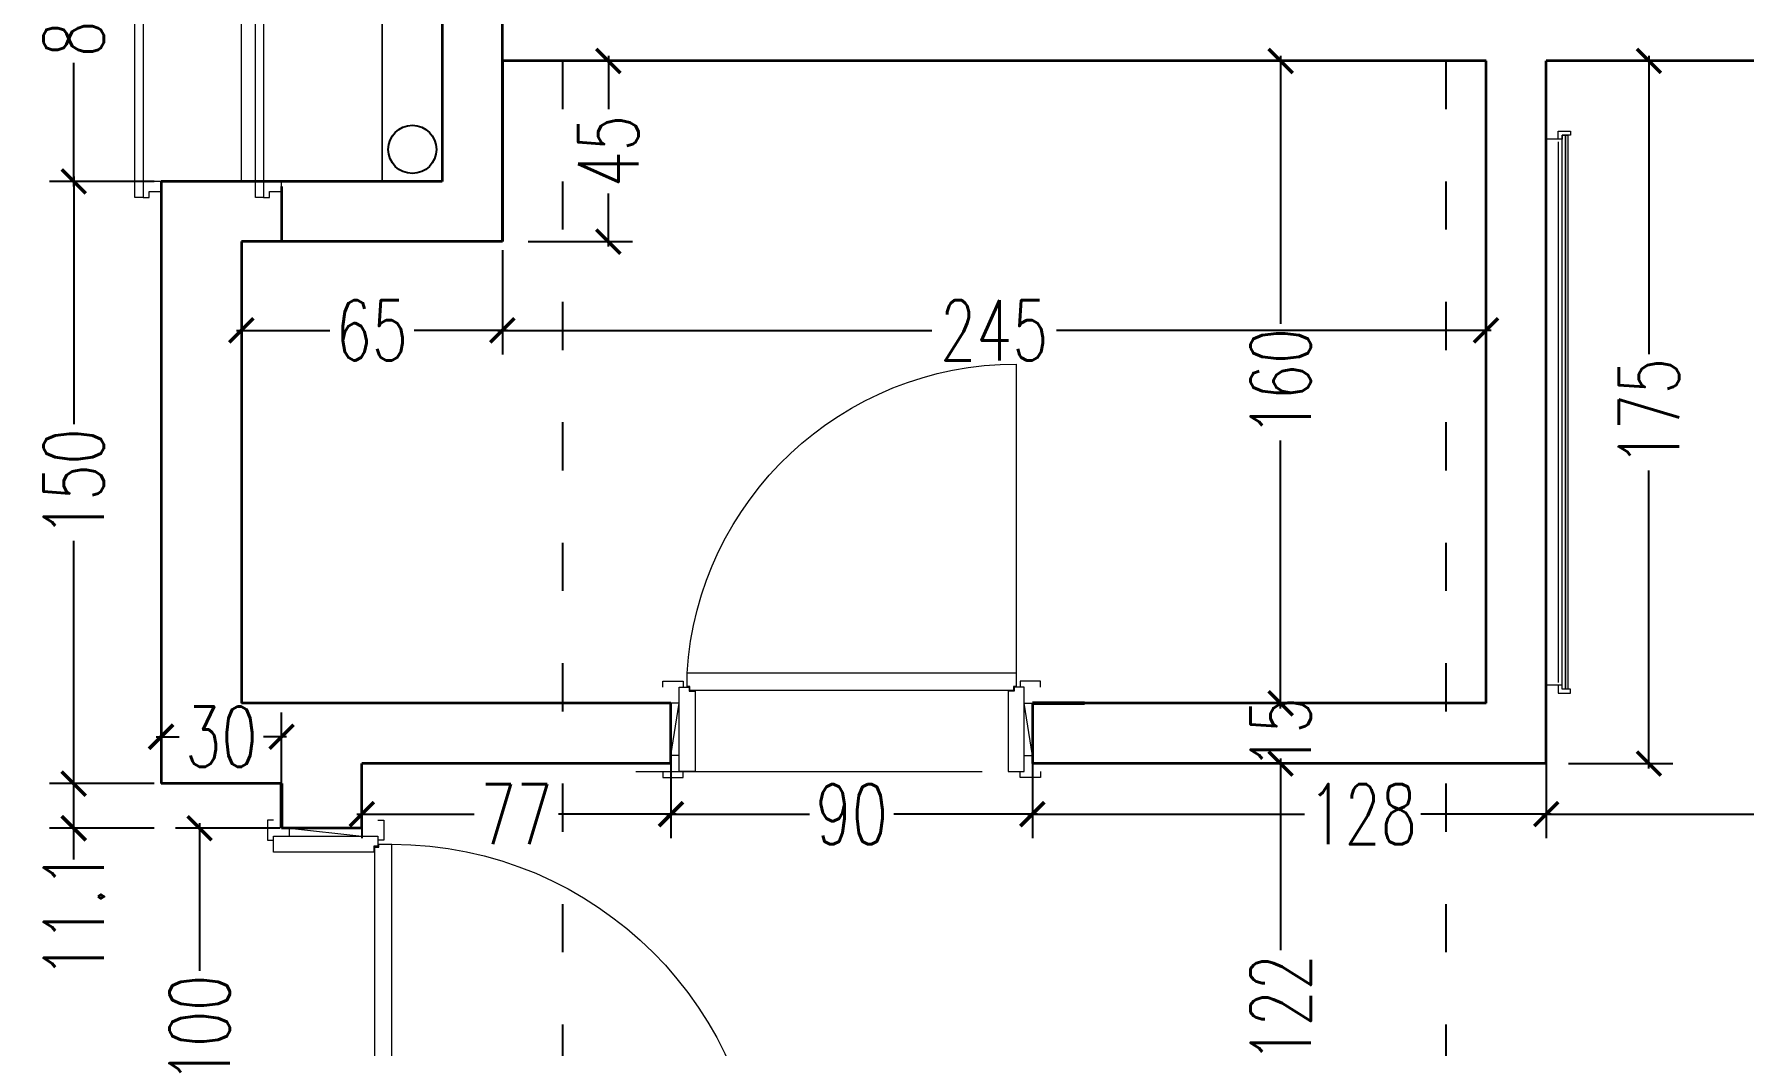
# Model space of a CAD drawing. Header units: centimetres. Extents: x -3207095 to 15275363, y -32656 to 4798027.
# Drawn here: x 693070.3 to 693496.1, y 4437328.4 to 4437580.4 of the extents above; entities that cross this region are included whole.
import ezdxf

# ---------------------------------------------------------------- set-up
doc = ezdxf.new("R2010")
doc.units = ezdxf.units.CM
doc.linetypes.add('ACAD_ISO03W100', pattern=[30, 12, -18])
doc.linetypes.add('DUZ', pattern=[500, 500])
doc.layers.get('0').update_dxf_attribs({"color": 1, "linetype": 'DUZ'})
for name, color, linetype in [('0 MC MAHAL', 94, 'Continuous'), ('DIM', 1, 'DUZ'), ('TESİSAT', 57, 'Continuous')]:
    doc.layers.add(name, color=color, linetype=linetype)
for name, color, linetype, lineweight in [('DUV', 220, 'Continuous', 50), ('DUVAR', 7, 'Continuous', 35), ('FE_MOBTEF.2', 33, 'Continuous', 18), ('iç duvar', 7, 'Continuous', 50), ('KAPEN', 151, 'Continuous', 9)]:
    doc.layers.add(name, color=color, linetype=linetype, lineweight=lineweight)
doc.styles.add('DIM', font='ROMANSTW.SHX', dxfattribs={"width": 0.7})
doc.dimstyles.new('1_100', dxfattribs={"dimtxt": 15, "dimasz": 6, "dimexe": 6, "dimexo": 0, "dimgap": 2, "dimtad": 0, "dimdec": 1, "dimzin": 11, "dimdsep": 46, "dimtxsty": 'DIM', "dimblk": 'ARCHTICK', "dimcen": 3, "dimdle": 1.25, "dimclrt": 2, "dimadec": 0, "dimazin": 0, "dimtfac": 1.25, "dimtdec": 1, "dimtix": 1, "dimtofl": 0, "dimtmove": 1, "dimatfit": 3, "dimldrblk": 'ARCHTICK', "dimfxl": 20, "dimfxlon": 1, "dimtolj": 1, "dimtzin": 0, "dimarcsym": 0})

# ---------------------------------------------------------------- blocks, each defined once
blk = doc.blocks.new('new block')
at = {"layer": 'KAPEN'}
for p, q in [((105202.0528, 48261.8596), (105202.0198, 48261.8596)), ((105202.0528, 48261.8526), (105202.0528, 48261.8596)), ((105202.0628, 48261.8526), (105202.0528, 48261.8526)), ((105202.0628, 48261.0466), (105202.0628, 48261.8526)), ((105202.0528, 48261.0466), (105202.0628, 48261.0466)), ((105202.0528, 48261.0396), (105202.0528, 48261.0466)), ((105201.2498, 48261.0396), (105202.0528, 48261.0396))]:
    blk.add_line(p, q, dxfattribs=at)
for points in [[(105202.0548, 48261.9196), (105202.0398, 48261.9196), (105202.0398, 48261.8696), (105202.0548, 48261.8696)], [(105202.2248, 48261.8796), (105202.2248, 48261.8996), (105202.0948, 48261.8796), (105202.0948, 48261.8996)], [(105202.2648, 48261.9196), (105202.2798, 48261.9196), (105202.2798, 48261.8696), (105202.2648, 48261.8696)], [(105202.0198, 48261.0396), (105202.0198, 48261.8596)], [(105202.0548, 48260.9796), (105202.0398, 48260.9796), (105202.0398, 48261.0296), (105202.0548, 48261.0296)], [(105202.2248, 48261.0196), (105202.2248, 48260.9996), (105202.0948, 48261.0196), (105202.0948, 48260.9996)], [(105202.2648, 48260.9796), (105202.2798, 48260.9796), (105202.2798, 48261.0296), (105202.2648, 48261.0296)]]:
    blk.add_lwpolyline(points, dxfattribs=at)
for points in [[(105202.0548, 48261.8796), (105202.0548, 48261.8546), (105202.0648, 48261.8546), (105202.0648, 48261.8396), (105202.2648, 48261.8396), (105202.2648, 48261.8796)], [(105202.0548, 48261.0196), (105202.0548, 48261.0446), (105202.0648, 48261.0446), (105202.0648, 48261.0596), (105202.2648, 48261.0596), (105202.2648, 48261.0196)]]:
    blk.add_lwpolyline(points, close=True, dxfattribs=at)
blk.add_arc((105202.0715, 48261.0396), 0.8216, 93.6023, 180, dxfattribs=at)
blk = doc.blocks.new('K210')
for p, q in [((0.04, 0.985), (0.04, 0.032)), ((0.96, 0.032), (0.96, 0.065)), ((0.04, 0.032), (0.047, 0.032)), ((0.047, 0.032), (0.047, 0.022)), ((0.047, 0.022), (0.953, 0.022)), ((0.953, 0.032), (0.96, 0.032)), ((0.953, 0.022), (0.953, 0.032))]:
    blk.add_line(p, q)
for points in [[(-0.02, 0.03), (-0.02, 0.045), (0.03, 0.045), (0.03, 0.03)], [(0.04, 0.065), (0.96, 0.065)], [(1.02, 0.03), (1.02, 0.045), (0.97, 0.045), (0.97, 0.03)], [(0.02, -0.19), (0, -0.19), (0.02, -0.01), (0, -0.01)], [(0.98, -0.19), (1, -0.19), (0.98, -0.01), (1, -0.01)], [(-0.02, -0.23), (-0.02, -0.245), (0.03, -0.245), (0.03, -0.23)], [(1.02, -0.23), (1.02, -0.245), (0.97, -0.245), (0.97, -0.23)]]:
    blk.add_lwpolyline(points)
for points in [[(0.02, 0.03), (0.045, 0.03), (0.045, 0.02), (0.06, 0.02), (0.06, -0.23), (0.02, -0.23)], [(0.98, 0.03), (0.955, 0.03), (0.955, 0.02), (0.94, 0.02), (0.94, -0.23), (0.98, -0.23)]]:
    blk.add_lwpolyline(points, close=True)
blk.add_arc((0.04, 0.065), 0.92, 0, 90)
blk = doc.blocks.new('rgtkjıtdkfgölv')
at = {"layer": 'FE_MOBTEF.2'}
for p, q in [((104445.9079, 48877.9319), (104445.8879, 48877.9319)), ((104445.8879, 48877.9319), (104445.8879, 48877.9019)), ((104445.8979, 48877.9139), (104445.8979, 48877.9219)), ((104445.8979, 48877.9219), (104447.2779, 48877.9219)), ((104445.8979, 48877.9219), (104445.9079, 48877.9219)), ((104445.8979, 48877.9019), (104445.8979, 48877.9219)), ((104445.9076, 48877.9319), (104445.9076, 48877.9619)), ((104445.9079, 48877.9219), (104445.9079, 48877.9319)), ((104447.2612, 48877.9319), (104445.9143, 48877.9319)), ((104447.2679, 48877.9319), (104447.2679, 48877.9619)), ((104447.2679, 48877.9319), (104447.2879, 48877.9319)), ((104447.2679, 48877.9219), (104447.2679, 48877.9319)), ((104447.2779, 48877.9219), (104447.2679, 48877.9219)), ((104447.2779, 48877.9019), (104447.2779, 48877.9219)), ((104447.2779, 48877.9219), (104447.2779, 48877.9139)), ((104447.2879, 48877.9319), (104447.2879, 48877.9019)), ((104445.8879, 48877.9019), (104445.8979, 48877.9019)), ((104445.8979, 48877.9079), (104445.8979, 48877.9139)), ((104445.8979, 48877.9139), (104447.2779, 48877.9139)), ((104447.2779, 48877.9139), (104445.8979, 48877.9139)), ((104447.2779, 48877.9079), (104445.8979, 48877.9079)), ((104447.2779, 48877.9139), (104447.2779, 48877.9079)), ((104447.2879, 48877.9019), (104447.2779, 48877.9019))]:
    blk.add_line(p, q, dxfattribs=at)
blk = doc.blocks.new('_ArchTick')
at = {"color": 0, "linetype": 'ByBlock', "const_width": 0.15}
blk.add_lwpolyline([(-0.5, -0.5), (0.5, 0.5)], dxfattribs=at)
blk = doc.blocks.new('*D4624')
at = {"layer": 'Defpoints', "color": 0, "linetype": 'Continuous', "lineweight": 5, "transparency": 16777216}
for p in [(693111.52, 4437382.63), (693131.93, 4437382.63), (693131.93, 4437282.63)]:
    blk.add_point(p, dxfattribs=at)
at = {"layer": 'DIM', "color": 0, "linetype": 'Continuous', "lineweight": -2, "transparency": 16777216}
for p, q in [((693131.52, 4437382.63), (693105.52, 4437382.63)), ((693111.52, 4437383.88), (693111.52, 4437347.13)), ((693111.52, 4437281.38), (693111.52, 4437318.13)), ((693131.52, 4437282.63), (693105.52, 4437282.63))]:
    blk.add_line(p, q, dxfattribs=at)
at = {"layer": 'DIM', "color": 0, "linetype": 'Continuous', "lineweight": -2, "transparency": 16777216, "xscale": 6, "yscale": 6, "zscale": 6}
for p, rotation in [((693111.52, 4437382.63), 90), ((693111.52, 4437282.63), 270)]:
    blk.add_blockref('_ArchTick', p, dxfattribs=dict(at, rotation=rotation))
at = {"layer": 'DIM', "color": 2, "linetype": 'Continuous', "lineweight": 5, "transparency": 16777216, "insert": (693111.52, 4437332.63), "char_height": 15, "attachment_point": 5, "rotation": 90, "style": 'DIM'}
blk.add_mtext('\\A1;100', dxfattribs=at)
blk = doc.blocks.new('*D4625')
at = {"layer": 'Defpoints', "color": 0, "linetype": 'Continuous', "lineweight": 5, "transparency": 16777216}
for p in [(693080.17, 4437543.74), (693101.93, 4437543.74), (693101.93, 4437393.74)]:
    blk.add_point(p, dxfattribs=at)
at = {"layer": 'DIM', "color": 0, "linetype": 'Continuous', "lineweight": -2, "transparency": 16777216}
for p, q in [((693100.17, 4437543.74), (693074.17, 4437543.74)), ((693080.17, 4437544.99), (693080.17, 4437483.24)), ((693080.17, 4437392.49), (693080.17, 4437454.24)), ((693100.17, 4437393.74), (693074.17, 4437393.74))]:
    blk.add_line(p, q, dxfattribs=at)
at = {"layer": 'DIM', "color": 0, "linetype": 'Continuous', "lineweight": -2, "transparency": 16777216, "xscale": 6, "yscale": 6, "zscale": 6}
for p, rotation in [((693080.17, 4437543.74), 90), ((693080.17, 4437393.74), 270)]:
    blk.add_blockref('_ArchTick', p, dxfattribs=dict(at, rotation=rotation))
at = {"layer": 'DIM', "color": 2, "linetype": 'Continuous', "lineweight": 5, "transparency": 16777216, "insert": (693080.17, 4437468.74), "char_height": 15, "attachment_point": 5, "rotation": 90, "style": 'DIM'}
blk.add_mtext('\\A1;150', dxfattribs=at)
blk = doc.blocks.new('*D4626')
at = {"layer": 'Defpoints', "color": 0, "linetype": 'Continuous', "lineweight": 5, "transparency": 16777216}
for p in [(693080.17, 4437623.74), (693101.93, 4437623.74), (693101.93, 4437543.74)]:
    blk.add_point(p, dxfattribs=at)
at = {"layer": 'DIM', "color": 0, "linetype": 'Continuous', "lineweight": -2, "transparency": 16777216}
for p, q in [((693100.17, 4437623.74), (693074.17, 4437623.74)), ((693080.17, 4437624.99), (693080.17, 4437594.24)), ((693080.17, 4437542.49), (693080.17, 4437573.24)), ((693100.17, 4437543.74), (693074.17, 4437543.74))]:
    blk.add_line(p, q, dxfattribs=at)
at = {"layer": 'DIM', "color": 0, "linetype": 'Continuous', "lineweight": -2, "transparency": 16777216, "xscale": 6, "yscale": 6, "zscale": 6}
for p, rotation in [((693080.17, 4437623.74), 90), ((693080.17, 4437543.74), 270)]:
    blk.add_blockref('_ArchTick', p, dxfattribs=dict(at, rotation=rotation))
at = {"layer": 'DIM', "color": 2, "linetype": 'Continuous', "lineweight": 5, "transparency": 16777216, "insert": (693080.17, 4437583.74), "char_height": 15, "attachment_point": 5, "rotation": 90, "style": 'DIM'}
blk.add_mtext('\\A1;80', dxfattribs=at)
blk = doc.blocks.new('*D4629')
at = {"layer": 'Defpoints', "color": 0, "linetype": 'Continuous', "lineweight": 5, "transparency": 16777216}
for p in [(693080.17, 4437393.74), (693105.52, 4437393.74), (693105.52, 4437382.63)]:
    blk.add_point(p, dxfattribs=at)
at = {"layer": 'DIM', "color": 0, "linetype": 'Continuous', "lineweight": -2, "transparency": 16777216}
for p, q in [((693100.17, 4437393.74), (693074.17, 4437393.74)), ((693080.17, 4437381.38), (693080.17, 4437394.99)), ((693100.17, 4437382.63), (693074.17, 4437382.63)), ((693080.17, 4437374.86), (693080.17, 4437382.63))]:
    blk.add_line(p, q, dxfattribs=at)
at = {"layer": 'DIM', "color": 0, "linetype": 'Continuous', "lineweight": -2, "transparency": 16777216, "xscale": 6, "yscale": 6, "zscale": 6}
for p, rotation in [((693080.17, 4437393.74), 90), ((693080.17, 4437382.63), 270)]:
    blk.add_blockref('_ArchTick', p, dxfattribs=dict(at, rotation=rotation))
at = {"layer": 'DIM', "color": 2, "linetype": 'Continuous', "lineweight": 5, "transparency": 16777216, "insert": (693080.17, 4437361.11), "char_height": 15, "attachment_point": 5, "rotation": 90, "style": 'DIM'}
blk.add_mtext('\\A1;11.1', dxfattribs=at)
blk = doc.blocks.new('*D4643')
at = {"layer": 'Defpoints', "color": 0, "linetype": 'Continuous', "lineweight": 5, "transparency": 16777216}
for p in [(693101.93, 4437405.42), (693101.93, 4437393.74), (693131.93, 4437393.74)]:
    blk.add_point(p, dxfattribs=at)
at = {"layer": 'DIM', "color": 0, "linetype": 'Continuous', "lineweight": -2, "transparency": 16777216}
for p, q in [((693101.93, 4437393.74), (693101.93, 4437411.42)), ((693131.93, 4437393.74), (693131.93, 4437411.42)), ((693100.68, 4437405.42), (693106.43, 4437405.42)), ((693133.18, 4437405.42), (693127.43, 4437405.42))]:
    blk.add_line(p, q, dxfattribs=at)
at = {"layer": 'DIM', "color": 0, "linetype": 'Continuous', "lineweight": -2, "transparency": 16777216, "xscale": 6, "yscale": 6, "zscale": 6, "rotation": 180}
blk.add_blockref('_ArchTick', (693101.93, 4437405.42), dxfattribs=at)
at = {"layer": 'DIM', "color": 0, "linetype": 'Continuous', "lineweight": -2, "transparency": 16777216, "xscale": 6, "yscale": 6, "zscale": 6}
blk.add_blockref('_ArchTick', (693131.93, 4437405.42), dxfattribs=at)
at = {"layer": 'DIM', "color": 2, "linetype": 'Continuous', "lineweight": 5, "transparency": 16777216, "insert": (693116.93, 4437405.42), "char_height": 15, "attachment_point": 5, "style": 'DIM'}
blk.add_mtext('\\A1;30', dxfattribs=at)
blk = doc.blocks.new('*D4649')
at = {"layer": 'Defpoints', "color": 0, "linetype": 'Continuous', "lineweight": 5, "transparency": 16777216}
for p in [(693380.78, 4437398.74), (693396.93, 4437398.74), (693396.93, 4437276.74)]:
    blk.add_point(p, dxfattribs=at)
at = {"layer": 'DIM', "color": 0, "linetype": 'Continuous', "lineweight": -2, "transparency": 16777216}
for p, q in [((693396.93, 4437398.74), (693374.78, 4437398.74)), ((693380.78, 4437399.99), (693380.78, 4437352.24)), ((693380.78, 4437275.49), (693380.78, 4437323.24)), ((693396.93, 4437276.74), (693374.78, 4437276.74))]:
    blk.add_line(p, q, dxfattribs=at)
at = {"layer": 'DIM', "color": 0, "linetype": 'Continuous', "lineweight": -2, "transparency": 16777216, "xscale": 6, "yscale": 6, "zscale": 6}
for p, rotation in [((693380.78, 4437398.74), 90), ((693380.78, 4437276.74), 270)]:
    blk.add_blockref('_ArchTick', p, dxfattribs=dict(at, rotation=rotation))
at = {"layer": 'DIM', "color": 2, "linetype": 'Continuous', "lineweight": 5, "transparency": 16777216, "insert": (693380.78, 4437337.74), "char_height": 15, "attachment_point": 5, "rotation": 90, "style": 'DIM'}
blk.add_mtext('\\A1;122', dxfattribs=at)
blk = doc.blocks.new('*D4655')
at = {"layer": 'Defpoints', "color": 0, "linetype": 'Continuous', "lineweight": 5, "transparency": 16777216}
for p in [(693228.93, 4437398.74), (693151.93, 4437394.73), (693228.93, 4437386.14)]:
    blk.add_point(p, dxfattribs=at)
at = {"layer": 'DIM', "color": 0, "linetype": 'Continuous', "lineweight": -2, "transparency": 16777216}
for p, q in [((693228.93, 4437398.74), (693228.93, 4437380.14)), ((693151.93, 4437394.73), (693151.93, 4437380.14)), ((693150.68, 4437386.14), (693179.93, 4437386.14)), ((693230.18, 4437386.14), (693200.93, 4437386.14))]:
    blk.add_line(p, q, dxfattribs=at)
at = {"layer": 'DIM', "color": 0, "linetype": 'Continuous', "lineweight": -2, "transparency": 16777216, "xscale": 6, "yscale": 6, "zscale": 6, "rotation": 180}
blk.add_blockref('_ArchTick', (693151.93, 4437386.14), dxfattribs=at)
at = {"layer": 'DIM', "color": 0, "linetype": 'Continuous', "lineweight": -2, "transparency": 16777216, "xscale": 6, "yscale": 6, "zscale": 6}
blk.add_blockref('_ArchTick', (693228.93, 4437386.14), dxfattribs=at)
at = {"layer": 'DIM', "color": 2, "linetype": 'Continuous', "lineweight": 5, "transparency": 16777216, "insert": (693190.43, 4437386.14), "char_height": 15, "attachment_point": 5, "style": 'DIM'}
blk.add_mtext('\\A1;77', dxfattribs=at)
blk = doc.blocks.new('*D4656')
at = {"layer": 'Defpoints', "color": 0, "linetype": 'Continuous', "lineweight": 5, "transparency": 16777216}
for p in [(693228.93, 4437398.74), (693318.93, 4437398.74), (693318.93, 4437386.14)]:
    blk.add_point(p, dxfattribs=at)
at = {"layer": 'DIM', "color": 0, "linetype": 'Continuous', "lineweight": -2, "transparency": 16777216}
for p, q in [((693228.93, 4437398.74), (693228.93, 4437380.14)), ((693318.93, 4437398.74), (693318.93, 4437380.14)), ((693227.68, 4437386.14), (693263.43, 4437386.14)), ((693320.18, 4437386.14), (693284.43, 4437386.14))]:
    blk.add_line(p, q, dxfattribs=at)
at = {"layer": 'DIM', "color": 0, "linetype": 'Continuous', "lineweight": -2, "transparency": 16777216, "xscale": 6, "yscale": 6, "zscale": 6, "rotation": 180}
blk.add_blockref('_ArchTick', (693228.93, 4437386.14), dxfattribs=at)
at = {"layer": 'DIM', "color": 0, "linetype": 'Continuous', "lineweight": -2, "transparency": 16777216, "xscale": 6, "yscale": 6, "zscale": 6}
blk.add_blockref('_ArchTick', (693318.93, 4437386.14), dxfattribs=at)
at = {"layer": 'DIM', "color": 2, "linetype": 'Continuous', "lineweight": 5, "transparency": 16777216, "insert": (693273.93, 4437386.14), "char_height": 15, "attachment_point": 5, "style": 'DIM'}
blk.add_mtext('\\A1;90', dxfattribs=at)
blk = doc.blocks.new('*D4657')
at = {"layer": 'Defpoints', "color": 0, "linetype": 'Continuous', "lineweight": 5, "transparency": 16777216}
for p in [(693318.93, 4437398.74), (693446.93, 4437398.74), (693446.93, 4437386.14)]:
    blk.add_point(p, dxfattribs=at)
at = {"layer": 'DIM', "color": 0, "linetype": 'Continuous', "lineweight": -2, "transparency": 16777216}
for p, q in [((693318.93, 4437398.74), (693318.93, 4437380.14)), ((693446.93, 4437398.74), (693446.93, 4437380.14)), ((693317.68, 4437386.14), (693386.68, 4437386.14)), ((693448.18, 4437386.14), (693415.68, 4437386.14))]:
    blk.add_line(p, q, dxfattribs=at)
at = {"layer": 'DIM', "color": 0, "linetype": 'Continuous', "lineweight": -2, "transparency": 16777216, "xscale": 6, "yscale": 6, "zscale": 6, "rotation": 180}
blk.add_blockref('_ArchTick', (693318.93, 4437386.14), dxfattribs=at)
at = {"layer": 'DIM', "color": 0, "linetype": 'Continuous', "lineweight": -2, "transparency": 16777216, "xscale": 6, "yscale": 6, "zscale": 6}
blk.add_blockref('_ArchTick', (693446.93, 4437386.14), dxfattribs=at)
at = {"layer": 'DIM', "color": 2, "linetype": 'Continuous', "lineweight": 5, "transparency": 16777216, "insert": (693401.18, 4437386.14), "char_height": 15, "attachment_point": 5, "style": 'DIM'}
blk.add_mtext('\\A1;128', dxfattribs=at)
blk = doc.blocks.new('*D4658')
at = {"layer": 'Defpoints', "color": 0, "linetype": 'Continuous', "lineweight": 5, "transparency": 16777216}
for p in [(693446.93, 4437573.74), (693446.93, 4437398.74), (693472.5, 4437398.74)]:
    blk.add_point(p, dxfattribs=at)
at = {"layer": 'DIM', "color": 0, "linetype": 'Continuous', "lineweight": -2, "transparency": 16777216}
for p, q in [((693452.5, 4437573.74), (693478.5, 4437573.74)), ((693472.5, 4437574.99), (693472.5, 4437500.74)), ((693472.5, 4437397.49), (693472.5, 4437471.74)), ((693452.5, 4437398.74), (693478.5, 4437398.74))]:
    blk.add_line(p, q, dxfattribs=at)
at = {"layer": 'DIM', "color": 0, "linetype": 'Continuous', "lineweight": -2, "transparency": 16777216, "xscale": 6, "yscale": 6, "zscale": 6}
for p, rotation in [((693472.5, 4437573.74), 90), ((693472.5, 4437398.74), 270)]:
    blk.add_blockref('_ArchTick', p, dxfattribs=dict(at, rotation=rotation))
at = {"layer": 'DIM', "color": 2, "linetype": 'Continuous', "lineweight": 5, "transparency": 16777216, "insert": (693472.5, 4437486.24), "char_height": 15, "attachment_point": 5, "rotation": 90, "style": 'DIM'}
blk.add_mtext('\\A1;175', dxfattribs=at)
blk = doc.blocks.new('*D4886')
at = {"layer": 'Defpoints', "color": 0, "linetype": 'Continuous', "lineweight": 5, "transparency": 16777216}
for p in [(693186.93, 4437528.74), (693431.93, 4437509.98), (693186.93, 4437506.64)]:
    blk.add_point(p, dxfattribs=at)
at = {"layer": 'DIM', "color": 0, "linetype": 'Continuous', "lineweight": -2, "transparency": 16777216}
for p, q in [((693186.93, 4437526.64), (693186.93, 4437500.64)), ((693431.93, 4437509.98), (693431.93, 4437500.64)), ((693185.68, 4437506.64), (693293.93, 4437506.64)), ((693433.18, 4437506.64), (693324.93, 4437506.64))]:
    blk.add_line(p, q, dxfattribs=at)
at = {"layer": 'DIM', "color": 0, "linetype": 'Continuous', "lineweight": -2, "transparency": 16777216, "xscale": 6, "yscale": 6, "zscale": 6, "rotation": 180}
blk.add_blockref('_ArchTick', (693186.93, 4437506.64), dxfattribs=at)
at = {"layer": 'DIM', "color": 0, "linetype": 'Continuous', "lineweight": -2, "transparency": 16777216, "xscale": 6, "yscale": 6, "zscale": 6}
blk.add_blockref('_ArchTick', (693431.93, 4437506.64), dxfattribs=at)
at = {"layer": 'DIM', "color": 2, "linetype": 'Continuous', "lineweight": 5, "transparency": 16777216, "insert": (693309.43, 4437506.64), "char_height": 15, "attachment_point": 5, "style": 'DIM'}
blk.add_mtext('\\A1;245', dxfattribs=at)
blk = doc.blocks.new('*D4887')
at = {"layer": 'Defpoints', "color": 0, "linetype": 'Continuous', "lineweight": 5, "transparency": 16777216}
for p in [(693186.93, 4437528.74), (693121.93, 4437521.8), (693121.93, 4437506.64)]:
    blk.add_point(p, dxfattribs=at)
at = {"layer": 'DIM', "color": 0, "linetype": 'Continuous', "lineweight": -2, "transparency": 16777216}
for p, q in [((693186.93, 4437526.64), (693186.93, 4437500.64)), ((693121.93, 4437521.8), (693121.93, 4437500.64)), ((693120.68, 4437506.64), (693143.93, 4437506.64)), ((693188.18, 4437506.64), (693164.93, 4437506.64))]:
    blk.add_line(p, q, dxfattribs=at)
at = {"layer": 'DIM', "color": 0, "linetype": 'Continuous', "lineweight": -2, "transparency": 16777216, "xscale": 6, "yscale": 6, "zscale": 6, "rotation": 180}
blk.add_blockref('_ArchTick', (693121.93, 4437506.64), dxfattribs=at)
at = {"layer": 'DIM', "color": 0, "linetype": 'Continuous', "lineweight": -2, "transparency": 16777216, "xscale": 6, "yscale": 6, "zscale": 6}
blk.add_blockref('_ArchTick', (693186.93, 4437506.64), dxfattribs=at)
at = {"layer": 'DIM', "color": 2, "linetype": 'Continuous', "lineweight": 5, "transparency": 16777216, "insert": (693154.43, 4437506.64), "char_height": 15, "attachment_point": 5, "style": 'DIM'}
blk.add_mtext('\\A1;65', dxfattribs=at)
blk = doc.blocks.new('*D4889')
at = {"layer": 'Defpoints', "color": 0, "linetype": 'Continuous', "lineweight": 5, "transparency": 16777216}
for p in [(693380.78, 4437413.74), (693396.93, 4437413.74), (693396.93, 4437398.74)]:
    blk.add_point(p, dxfattribs=at)
at = {"layer": 'DIM', "color": 0, "linetype": 'Continuous', "lineweight": -2, "transparency": 16777216}
for p, q in [((693380.78, 4437413.74), (693380.78, 4437419.74)), ((693396.93, 4437413.74), (693374.78, 4437413.74)), ((693396.93, 4437398.74), (693374.78, 4437398.74)), ((693380.78, 4437398.74), (693380.78, 4437392.74))]:
    blk.add_line(p, q, dxfattribs=at)
at = {"layer": 'DIM', "color": 0, "linetype": 'Continuous', "lineweight": -2, "transparency": 16777216, "xscale": 6, "yscale": 6, "zscale": 6}
for p, rotation in [((693380.78, 4437413.74), 270), ((693380.78, 4437398.74), 90)]:
    blk.add_blockref('_ArchTick', p, dxfattribs=dict(at, rotation=rotation))
at = {"layer": 'DIM', "color": 2, "linetype": 'Continuous', "lineweight": 5, "transparency": 16777216, "insert": (693380.78, 4437406.24), "char_height": 15, "attachment_point": 5, "rotation": 90, "style": 'DIM'}
blk.add_mtext('\\A1;15', dxfattribs=at)
blk = doc.blocks.new('*D4890')
at = {"layer": 'Defpoints', "color": 0, "linetype": 'Continuous', "lineweight": 5, "transparency": 16777216}
for p in [(693380.78, 4437573.74), (693396.93, 4437573.74), (693396.93, 4437413.74)]:
    blk.add_point(p, dxfattribs=at)
at = {"layer": 'DIM', "color": 0, "linetype": 'Continuous', "lineweight": -2, "transparency": 16777216}
for p, q in [((693396.93, 4437573.74), (693374.78, 4437573.74)), ((693380.78, 4437574.99), (693380.78, 4437508.24)), ((693380.78, 4437412.49), (693380.78, 4437479.24)), ((693396.93, 4437413.74), (693374.78, 4437413.74))]:
    blk.add_line(p, q, dxfattribs=at)
at = {"layer": 'DIM', "color": 0, "linetype": 'Continuous', "lineweight": -2, "transparency": 16777216, "xscale": 6, "yscale": 6, "zscale": 6}
for p, rotation in [((693380.78, 4437573.74), 90), ((693380.78, 4437413.74), 270)]:
    blk.add_blockref('_ArchTick', p, dxfattribs=dict(at, rotation=rotation))
at = {"layer": 'DIM', "color": 2, "linetype": 'Continuous', "lineweight": 5, "transparency": 16777216, "insert": (693380.78, 4437493.74), "char_height": 15, "attachment_point": 5, "rotation": 90, "style": 'DIM'}
blk.add_mtext('\\A1;160', dxfattribs=at)
blk = doc.blocks.new('*D4896')
at = {"layer": 'Defpoints', "color": 0, "linetype": 'Continuous', "lineweight": 5, "transparency": 16777216}
for p in [(693186.93, 4437573.74), (693186.93, 4437528.74), (693213.33, 4437528.74)]:
    blk.add_point(p, dxfattribs=at)
at = {"layer": 'DIM', "color": 0, "linetype": 'Continuous', "lineweight": -2, "transparency": 16777216}
for p, q in [((693193.33, 4437573.74), (693219.33, 4437573.74)), ((693213.33, 4437574.99), (693213.33, 4437561.74)), ((693213.33, 4437527.49), (693213.33, 4437540.74)), ((693193.33, 4437528.74), (693219.33, 4437528.74))]:
    blk.add_line(p, q, dxfattribs=at)
at = {"layer": 'DIM', "color": 0, "linetype": 'Continuous', "lineweight": -2, "transparency": 16777216, "xscale": 6, "yscale": 6, "zscale": 6}
for p, rotation in [((693213.33, 4437573.74), 90), ((693213.33, 4437528.74), 270)]:
    blk.add_blockref('_ArchTick', p, dxfattribs=dict(at, rotation=rotation))
at = {"layer": 'DIM', "color": 2, "linetype": 'Continuous', "lineweight": 5, "transparency": 16777216, "insert": (693213.33, 4437551.24), "char_height": 15, "attachment_point": 5, "rotation": 90, "style": 'DIM'}
blk.add_mtext('\\A1;45', dxfattribs=at)
blk = doc.blocks.new('*D4900')
at = {"layer": 'Defpoints', "color": 0, "linetype": 'Continuous', "lineweight": 5, "transparency": 16777216}
for p in [(693446.93, 4437398.74), (693946.93, 4437398.74), (693946.93, 4437386.14)]:
    blk.add_point(p, dxfattribs=at)
at = {"layer": 'DIM', "color": 0, "linetype": 'Continuous', "lineweight": -2, "transparency": 16777216}
for p, q in [((693446.93, 4437398.74), (693446.93, 4437380.14)), ((693946.93, 4437398.74), (693946.93, 4437380.14)), ((693445.68, 4437386.14), (693681.43, 4437386.14)), ((693948.18, 4437386.14), (693712.43, 4437386.14))]:
    blk.add_line(p, q, dxfattribs=at)
at = {"layer": 'DIM', "color": 0, "linetype": 'Continuous', "lineweight": -2, "transparency": 16777216, "xscale": 6, "yscale": 6, "zscale": 6, "rotation": 180}
blk.add_blockref('_ArchTick', (693446.93, 4437386.14), dxfattribs=at)
at = {"layer": 'DIM', "color": 0, "linetype": 'Continuous', "lineweight": -2, "transparency": 16777216, "xscale": 6, "yscale": 6, "zscale": 6}
blk.add_blockref('_ArchTick', (693946.93, 4437386.14), dxfattribs=at)
at = {"layer": 'DIM', "color": 2, "linetype": 'Continuous', "lineweight": 5, "transparency": 16777216, "insert": (693696.93, 4437386.14), "char_height": 15, "attachment_point": 5, "style": 'DIM'}
blk.add_mtext('\\A1;500', dxfattribs=at)

msp = doc.modelspace()

# ---------------------------------------------------------------- linework, layer by layer
at = {"color": 232, "linetype": 'ACAD_ISO03W100'}
for p, q in [((693201.93, 4439853.74), (693201.93, 4436723.74)), ((693421.93, 4439853.74), (693421.93, 4436723.74))]:
    msp.add_line(p, q, dxfattribs=at)
at = {"layer": 'DUV'}
for p, q in [((693331.93, 4437413.74), (693318.93, 4437413.74)), ((693131.93, 4437382.63), (693131.93, 4437393.74))]:
    msp.add_line(p, q, dxfattribs=at)
at = {"layer": 'DUVAR'}
for p, q in [((693186.93, 4437528.74), (693186.93, 4437638.74)), ((693171.93, 4437623.74), (693171.93, 4437543.74)), ((693171.93, 4437623.74), (693171.93, 4437543.74)), ((693431.93, 4437573.74), (693186.93, 4437573.74)), ((693186.93, 4437573.74), (693186.93, 4437528.74)), ((693431.93, 4437413.74), (693431.93, 4437573.74)), ((693946.93, 4437573.74), (693446.93, 4437573.74)), ((693446.93, 4437398.74), (693446.93, 4437573.74)), ((693101.93, 4437543.74), (693101.93, 4437393.74)), ((693171.93, 4437543.74), (693101.93, 4437543.74)), ((693171.93, 4437543.74), (693131.93, 4437543.74)), ((693131.93, 4437542.49), (693131.93, 4437528.74)), ((693121.93, 4437528.74), (693121.93, 4437413.74)), ((693186.93, 4437528.74), (693121.93, 4437528.74)), ((693186.93, 4437528.74), (693131.93, 4437528.74)), ((693228.93, 4437413.74), (693121.93, 4437413.74)), ((693228.93, 4437398.74), (693228.93, 4437413.74)), ((693318.93, 4437413.74), (693318.93, 4437398.74)), ((693431.93, 4437413.74), (693318.93, 4437413.74)), ((693228.93, 4437398.74), (693151.93, 4437398.74)), ((693151.93, 4437382.63), (693151.93, 4437398.74)), ((693446.93, 4437398.74), (693318.93, 4437398.74)), ((693131.93, 4437393.74), (693101.93, 4437393.74)), ((693131.93, 4437393.74), (693131.93, 4437382.63)), ((693151.93, 4437382.63), (693131.93, 4437382.63))]:
    msp.add_line(p, q, dxfattribs=at)
at = {"layer": 'iç duvar', "color": 7, "lineweight": 18}
msp.add_line((693156.98, 4437623.74), (693156.98, 4437543.74), dxfattribs=at)
at = {"layer": 'KAPEN'}
for p, q in [((693121.93, 4437543.74), (693121.93, 4437623.74)), ((693156.98, 4437543.74), (693156.98, 4437623.74)), ((693220.19, 4437396.74), (693306.4, 4437396.74))]:
    msp.add_line(p, q, dxfattribs=at)
for points in [[(693097.43, 4437583.74), (693097.43, 4437539.74), (693095.43, 4437539.74), (693095.43, 4437583.74)], [(693127.43, 4437583.74), (693127.43, 4437539.74), (693125.43, 4437539.74), (693125.43, 4437583.74)]]:
    msp.add_lwpolyline(points, dxfattribs=at)
for points in [[(693097.43, 4437543.74), (693097.43, 4437539.74), (693098.93, 4437539.74), (693098.93, 4437541.24), (693101.93, 4437541.24), (693101.93, 4437543.74), (693097.43, 4437543.74)], [(693127.43, 4437543.74), (693127.43, 4437539.74), (693128.93, 4437539.74), (693128.93, 4437541.24), (693131.93, 4437541.24), (693131.93, 4437543.74), (693127.43, 4437543.74)]]:
    msp.add_lwpolyline(points, close=True, dxfattribs=at)
at = {"layer": 'TESİSAT', "color": 8}
msp.add_circle((693164.51, 4437551.71), 6, dxfattribs=at)
msp.add_circle((693164.51, 4437551.71), 6, dxfattribs=at)

# ---------------------------------------------------------------- block references
at = {"xscale": -99.999999999621, "yscale": 99.999999999621, "zscale": 99.999999999621, "rotation": 90}
msp.add_blockref('new block', (5519418.89, 14957623.23), dxfattribs=at)
at = {"layer": '0 MC MAHAL', "xscale": 99.999999999621, "yscale": 99.999999999621, "zscale": 99.999999999621, "rotation": 90.00000000000001}
msp.add_blockref('rgtkjıtdkfgölv', (5581243.12, -6007172.53), dxfattribs=at)
at = {"layer": 'KAPEN', "xscale": -99.999999999621, "yscale": 99.999999999621, "zscale": 99.999999999621, "rotation": 270}
msp.add_blockref('K210', (693152.93, 4437282.63), dxfattribs=at)

# ---------------------------------------------------------------- dimensions: what is measured, and where the dimension line sits
at = {"layer": 'DIM', "linetype": 'Continuous', "lineweight": 5}
for base, p1, p2, angle, picture, middle in [((693080.17, 4437623.74), (693101.93, 4437543.74), (693101.93, 4437623.74), 90, '*D4626', (693080.17, 4437583.74)), ((693213.33, 4437528.74), (693186.93, 4437573.74), (693186.93, 4437528.74), 90, '*D4896', (693213.33, 4437551.24)), ((693380.78, 4437573.74), (693396.93, 4437413.74), (693396.93, 4437573.74), 90, '*D4890', (693380.78, 4437493.74)), ((693472.5, 4437398.74), (693446.93, 4437573.74), (693446.93, 4437398.74), 90, '*D4658', (693472.5, 4437486.24)), ((693080.17, 4437543.74), (693101.93, 4437393.74), (693101.93, 4437543.74), 90, '*D4625', (693080.17, 4437468.74)), ((693121.93, 4437506.64), (693186.93, 4437528.74), (693121.93, 4437521.8), 180, '*D4887', (693154.43, 4437506.64)), ((693186.93, 4437506.64), (693431.93, 4437509.98), (693186.93, 4437528.74), 180, '*D4886', (693309.43, 4437506.64)), ((693380.78, 4437413.74), (693396.93, 4437398.74), (693396.93, 4437413.74), 90, '*D4889', (693380.78, 4437406.24)), ((693101.93, 4437405.42), (693131.93, 4437393.74), (693101.93, 4437393.74), 180, '*D4643', (693116.93, 4437405.42)), ((693380.78, 4437398.74), (693396.93, 4437276.74), (693396.93, 4437398.74), 90, '*D4649', (693380.78, 4437337.74)), ((693228.93, 4437386.14), (693151.93, 4437394.73), (693228.93, 4437398.74), 180, '*D4655', (693190.43, 4437386.14)), ((693318.93, 4437386.14), (693228.93, 4437398.74), (693318.93, 4437398.74), 180, '*D4656', (693273.93, 4437386.14)), ((693946.93, 4437386.14), (693446.93, 4437398.74), (693946.93, 4437398.74), 180, '*D4900', (693696.93, 4437386.14)), ((693111.52, 4437382.63), (693131.93, 4437282.63), (693131.93, 4437382.63), 90, '*D4624', (693111.52, 4437332.63))]:
    dim = msp.add_linear_dim(base=base, p1=p1, p2=p2, angle=angle, dimstyle='1_100', dxfattribs=at)
    dim.commit()
    dim.dimension.update_dxf_attribs({"geometry": picture, "text_midpoint": middle})
for base, p1, p2, angle, picture, middle in [((693446.93, 4437386.14), (693318.93, 4437398.74), (693446.93, 4437398.74), 180, '*D4657', (693401.18, 4437386.14)), ((693080.17, 4437393.74), (693105.52, 4437382.63), (693105.52, 4437393.74), 90, '*D4629', (693080.17, 4437361.11))]:
    dim = msp.add_linear_dim(base=base, p1=p1, p2=p2, angle=angle, dimstyle='1_100', dxfattribs=at)
    dim.commit()
    dim.dimension.update_dxf_attribs({"geometry": picture, "text_midpoint": middle, "dimtype": 160})

doc.saveas('drawing.dxf')
